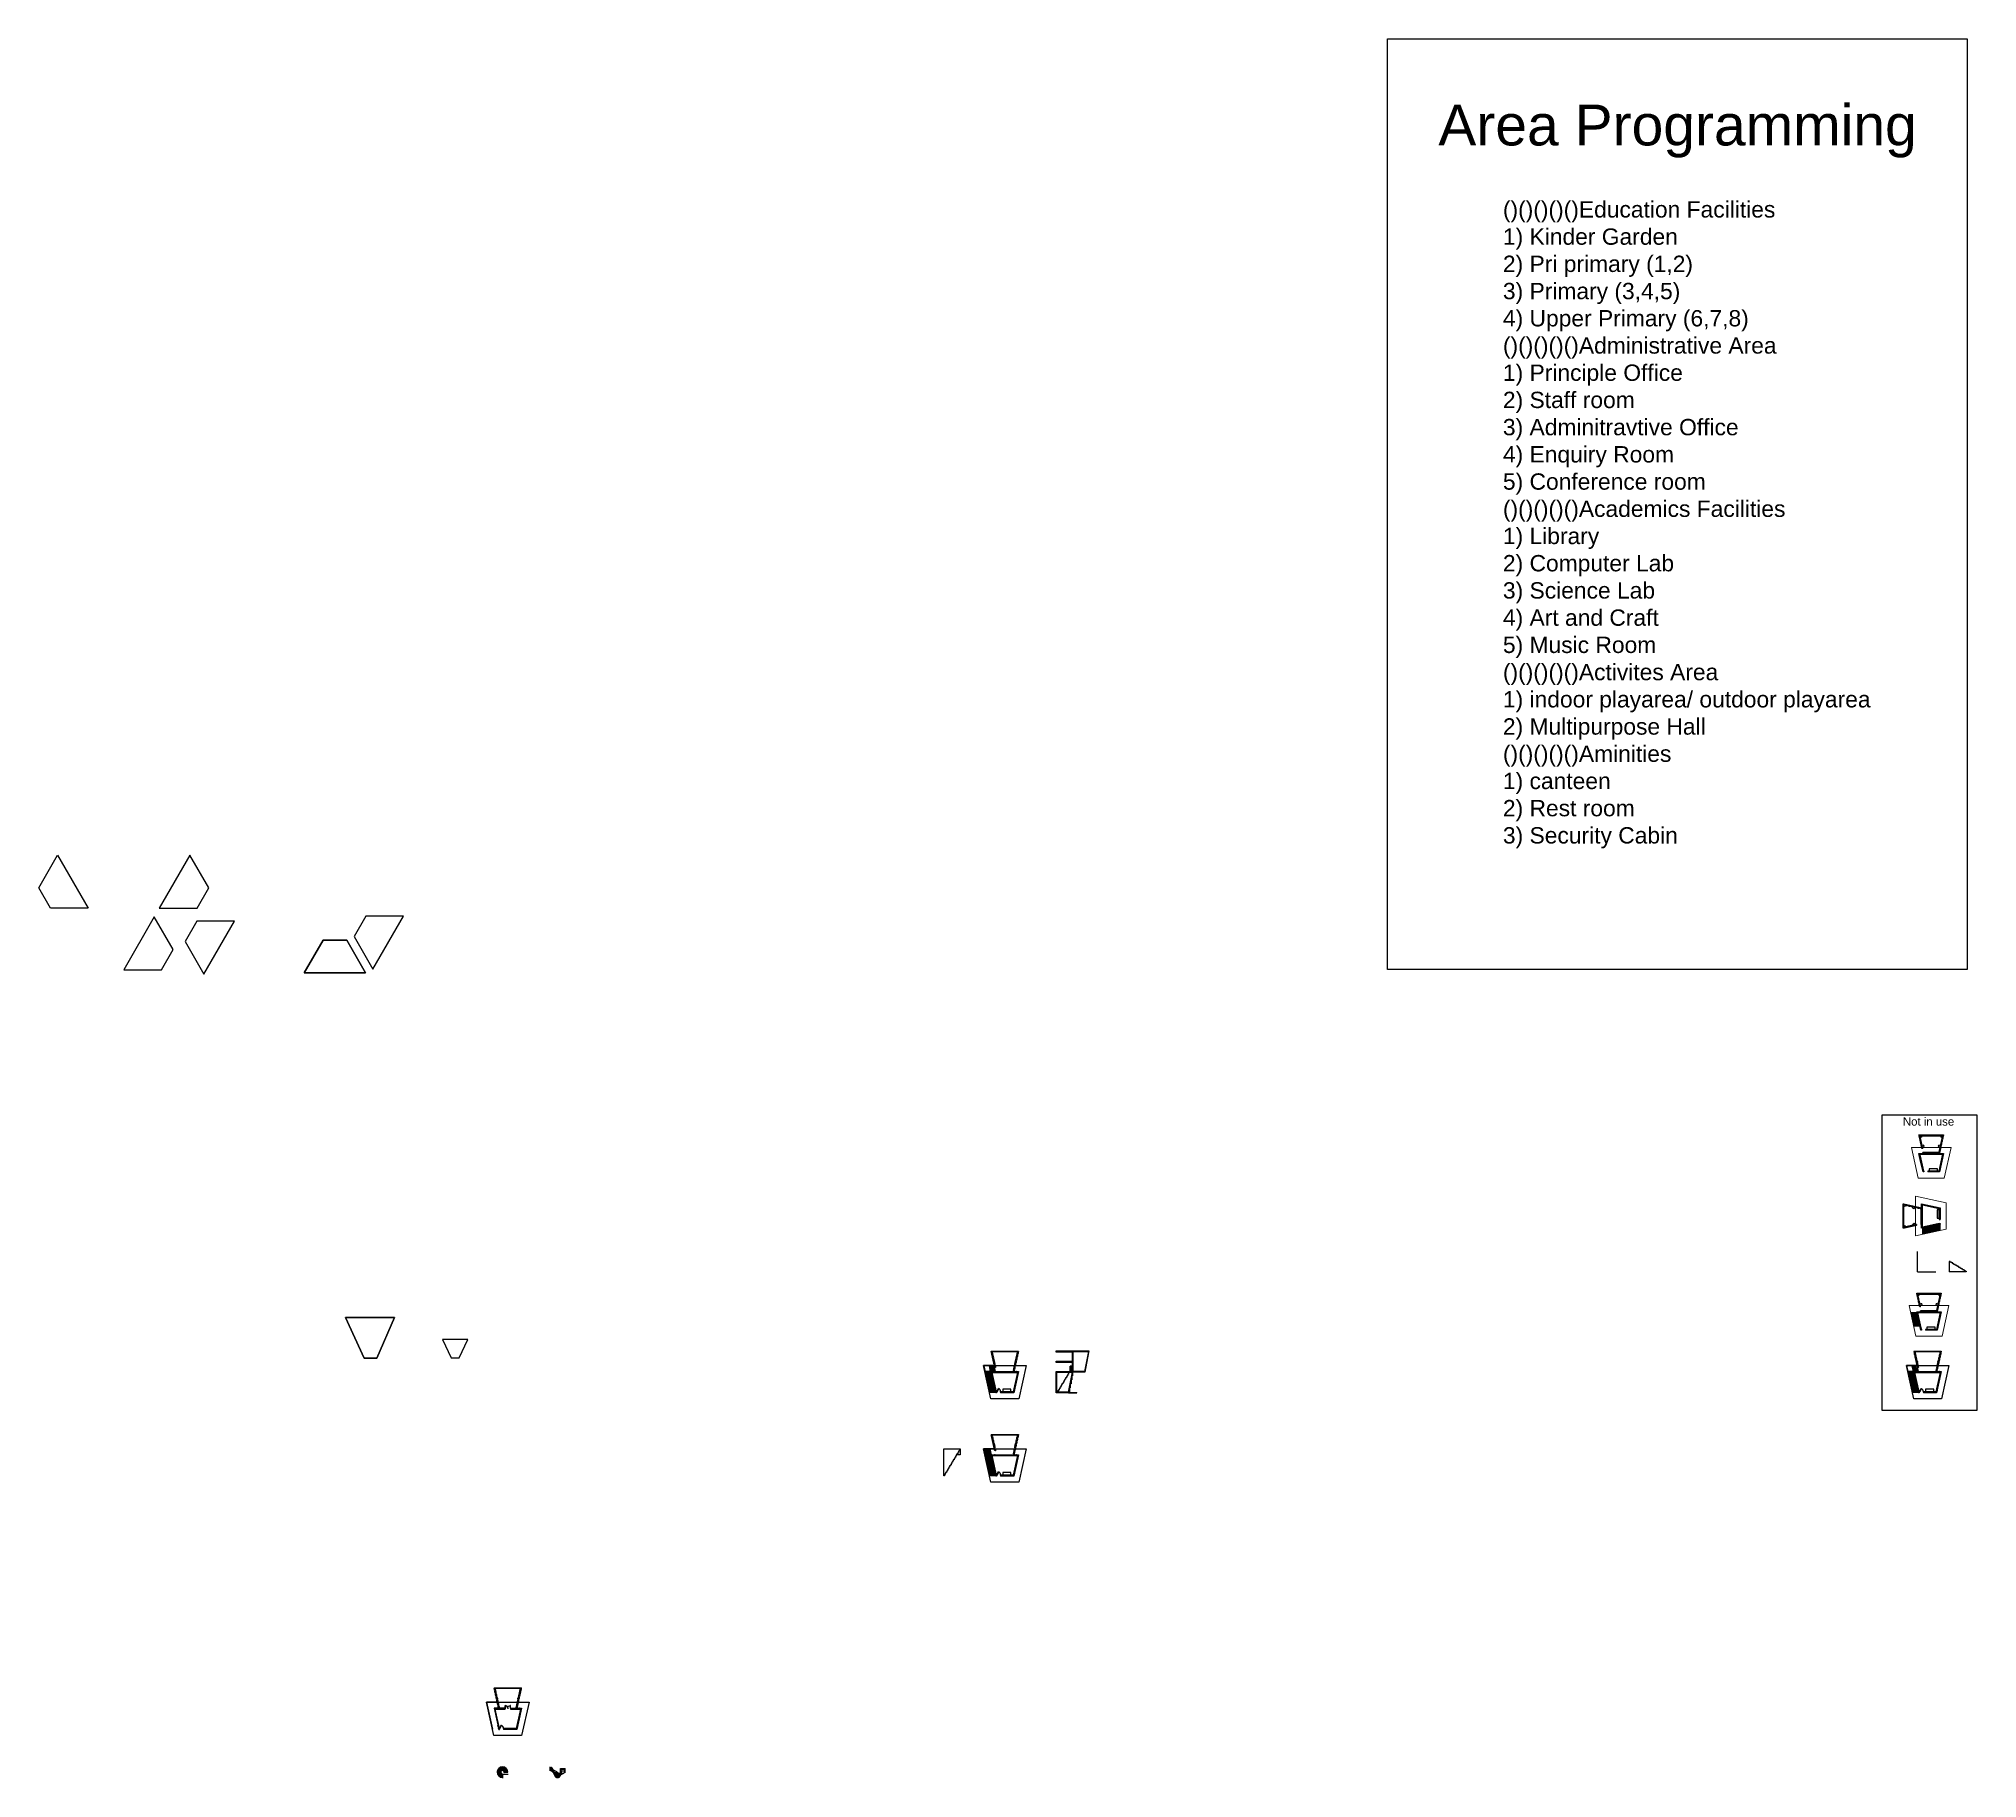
# Model space of a CAD drawing. Header units: millimetres. Extents: x -2023021 to 4454414, y -304659 to 993992.
# Drawn here: x 1987140 to 2462075, y 567816 to 993992 of the extents above; entities that cross this region are included whole.
import ezdxf

# ---------------------------------------------------------------- set-up
doc = ezdxf.new("R2010")
doc.units = ezdxf.units.MM
doc.header["$LTSCALE"] = 10
doc.header["$MEASUREMENT"] = 0
doc.linetypes.add('ACAD_ISO02W100', pattern=[15, 12, -3])
doc.linetypes.add('DASHED', pattern=[0.75, 0.5, -0.25])
doc.styles.add('HZ', font='')
doc.styles.get("Standard").update_dxf_attribs({"font": 'arial.ttf'})
doc.styles.get('HZ').set_extended_font_data('仿宋_GB2312')

# ---------------------------------------------------------------- blocks, each defined once
blk = doc.blocks.new('*U18')
for p, q in [((0, 0), (0, -6)), ((40, 0), (40, -6))]:
    blk.add_line(p, q)
blk.add_lwpolyline([(0, 0), (20, 35), (22, 34), (2, -1)], close=True)
blk.add_arc((0, 0), 40, 0, 60)
blk = doc.blocks.new('*U20')
at = {"transparency": 33554687}
for p, q in [((0, 0), (0, -6)), ((28, 0), (28, -6))]:
    blk.add_line(p, q, dxfattribs=at)
blk.add_lwpolyline([(0, 0), (0, 28), (1.75, 28), (1.75, 0)], close=True, dxfattribs=at)
blk.add_arc((0, 0), 28, 0, 90, dxfattribs=at)
blk = doc.blocks.new('A$C30176A78')
for p, q in [((-500, 1448), (-1300, 1448)), ((-500, 1418), (-1300, 1418)), ((-491, 1549), (-1263, 1756)), ((-483, 1578), (-1256, 1785)), ((-483, 1319), (-1256, 1112)), ((-475, 1290), (-1248, 1083)), ((-448, 1672), (-1141, 2072)), ((-433, 1698), (-1126, 2098)), ((-433, 1198), (-1126, 798)), ((-418, 1172), (-1111, 772)), ((-375, 1781), (-940, 2346)), ((-354, 1802), (-919, 2368)), ((-354, 1095), (-919, 529)), ((-332, 1074), (-898, 508)), ((-276, 1866), (-676, 2559)), ((-250, 1881), (-650, 2574)), ((-250, 1015), (-650, 323)), ((-224, 1000), (-624, 308)), ((-448, 1492), (-597, 1512)), ((-444, 1522), (-593, 1542)), ((-474, 1526), (-478, 1496)), ((-444, 1522), (-448, 1492)), ((-158, 1924), (-365, 2696)), ((-129, 1931), (-336, 2704)), ((-129, 966), (-336, 193)), ((-100, 958), (-307, 185)), ((-186, 1039), (-243, 900)), ((-158, 1027), (-216, 888)), ((-170, 999), (-197, 1011)), ((-158, 1027), (-186, 1039)), ((-74, 1892), (-93, 2041)), ((-77, 1922), (-48, 1926)), ((-74, 1892), (-44, 1896)), ((-44, 1896), (-63, 2045)), ((-30, 1948), (-30, 2748)), ((0, 1948), (0, 2748)), ((0, 1003), (1436, 1003)), ((0, 963), (1433, 963)), ((0, 948), (1432, 948)), ((0, 948), (0, 0)), ((0, 948), (0, 148)), ((100, 1939), (307, 2712)), ((129, 1931), (336, 2704)), ((224, 1896), (624, 2589)), ((250, 1881), (650, 2574)), ((332, 1823), (898, 2389)), ((354, 1802), (919, 2368)), ((400, 998), (400, 948)), ((400, 998), (430, 998)), ((400, 968), (430, 968)), ((410, 1634), (549, 1692)), ((421, 1607), (410, 1634)), ((418, 1724), (1111, 2124)), ((421, 1607), (560, 1664)), ((430, 998), (430, 948)), ((433, 1698), (1126, 2098)), ((449, 1618), (437, 1646)), ((474, 1607), (1248, 1814)), ((483, 1578), (1256, 1785)), ((500, 1448), (1300, 1448)), ((830, 998), (860, 998)), ((830, 998), (830, 948)), ((830, 968), (860, 968)), ((860, 998), (860, 948))]:
    blk.add_line(p, q)
blk.add_lwpolyline([(0, 963, -2.4142136), (485, 1448), (485, 1348, -1), (445, 1348), (445, 1448, 2.4142136), (0, 1003, 2.4142136)], format="xyb")
for radius in [1300, 1200, 1188, 612, 600, 500, 445]:
    blk.add_arc((0, 1448), radius, 0, 270)
at = {"style": 'HZ'}
for s, p in [('12', (-925, 1515)), ('13', (-921, 1285)), ('11', (-874, 1771)), ('14', (-850, 1078)), ('10', (-750, 1942)), ('15', (-742, 867)), ('9', (-597, 2147)), ('16', (-581, 695)), ('8', (-369, 2237)), ('17', (-368, 579)), ('18', (-160, 519)), ('7', (-142, 2284)), ('6', (82, 2294)), ('5', (316, 2261)), ('4', (516, 2143)), ('3', (684, 1981)), ('2', (827, 1785)), (' 1', (852, 1548))]:
    blk.add_text(s, height=42.5, dxfattribs=at).set_placement(p)
blk = doc.blocks.new('A$C6FCB387B')
for p, q in [((-1864, 1750), (-1763, 1750)), ((-1864, 1750), (-1754, 1750)), ((-1863, 1900), (-1687, 1900)), ((-1827, 1600), (-1763, 1600)), ((-1827, 1600), (-1763, 1600)), ((-1819, 2050), (-1531, 2050)), ((-1811, 1890), (-1811, 1950)), ((-1734, 1600), (-1175, 1600)), ((-1689, 2200), (-1321, 2200)), ((-1683, 1740), (-1175, 1740)), ((-1676, 1750), (-1175, 1750)), ((-1674, 2040), (-1674, 2100)), ((-1653, 1450), (-1167, 1450)), ((-1635, 1800), (-1171, 1800)), ((-1519, 1900), (-1135, 1900)), ((-1482, 2350), (-1052, 2350)), ((-1482, 1350), (-1142, 1350)), ((-1482, 1290), (-1482, 1350)), ((-1482, 1300), (-1123, 1300)), ((-1119, 1290), (-1482, 1290)), ((-1461, 2190), (-1461, 2250)), ((-1308, 2050), (-1057, 2050)), ((-1245, 1150), (-1035, 1150)), ((-1213, 2500), (-806, 2500)), ((-1187, 2340), (-1187, 2400)), ((-1154, 1640), (-1154, 1590)), ((-1154, 1600), (-996, 1600)), ((-1112, 1450), (-917, 1450)), ((-1063, 2200), (-949, 2200)), ((-1063, 1740), (-1063, 1800)), ((-1054, 1590), (-1054, 1650)), ((-1048, 1900), (-1038, 1900)), ((-1031, 1300), (-813, 1300)), ((-1011, 2550), (-1011, 2561)), ((-1011, 2561), (-1010, 2550)), ((-1011, 2423), (-1011, 2490)), ((-1011, 2169), (-1011, 2190)), ((-1011, 1650), (-1011, 1956)), ((-1011, 1440), (-1011, 1500)), ((-938, 1290), (-938, 1350)), ((-907, 1150), (-693, 1150)), ((-900, 2650), (-563, 2650)), ((-897, 2490), (-897, 2550)), ((-839, 1140), (-839, 1200)), ((-733, 3291), (-761, 3253)), ((-761, 2700), (-761, 3253)), ((-761, 2578), (-761, 2640)), ((-752, 1000), (-641, 1000)), ((-733, 2700), (-733, 3291)), ((-733, 3291), (-722, 3291)), ((-733, 2595), (-733, 2640)), ((-722, 2700), (-722, 3291)), ((-722, 2602), (-722, 2640)), ((-641, 1800), (-637, 1800)), ((-637, 900), (-637, 1800)), ((-637, 1800), (-607, 1762)), ((-607, 1000), (-563, 1000)), ((-593, 850), (-227, 850)), ((-534, 3600), (426, 3600)), ((-515, 3560), (-534, 3600)), ((-515, 3560), (-163, 3560)), ((-463, 700), (-153, 700)), ((-434, 900), (-434, 840)), ((-339, 550), (-153, 550)), ((-313, 690), (-313, 750)), ((-231, 400), (-153, 400)), ((-210, 540), (-210, 600)), ((-163, 2600), (-163, 3567)), ((-163, 3567), (-133, 3567)), ((-133, 2600), (-163, 2600)), ((-149, 0), (810, 0)), ((-142, 150), (-142, 990)), ((-133, 2600), (-133, 3567)), ((-133, 3560), (267, 3560)), ((-133, 2700), (267, 2700)), ((-114, 700), (87, 700)), ((-114, 550), (356, 550)), ((-114, 400), (562, 400)), ((-114, 250), (692, 250)), ((-89, 100), (737, 100)), ((-80, 240), (-80, 300)), ((-63, 150), (-63, 90)), ((267, 2600), (267, 3567)), ((267, 3567), (297, 3567)), ((297, 2600), (267, 2600)), ((297, 2600), (297, 3567)), ((297, 3560), (426, 3560)), ((297, 2700), (426, 2700))]:
    blk.add_line(p, q)
at = {"linetype": 'DASHED'}
blk.add_line((-551, 2500), (-551, 2700), dxfattribs=at)
for points in [[(-1754, 1740), (-1864, 1740), (-1864, 1800), (-1754, 1800)], [(-1863, 1950), (-1687, 1950), (-1687, 1890), (-1863, 1890)], [(-1531, 2040), (-1819, 2040), (-1819, 2100), (-1531, 2100)], [(-1689, 2190), (-1689, 2250), (-1321, 2250), (-1321, 2190)], [(-1482, 2340), (-1482, 2400), (-1052, 2400), (-1052, 2340)], [(-1213, 2550), (-806, 2550), (-806, 2490), (-1213, 2490)], [(-1112, 1500), (-917, 1500), (-917, 1440), (-1112, 1440)], [(-1031, 1290), (-1031, 1350), (-813, 1350), (-813, 1290)], [(-907, 1140), (-907, 1200), (-693, 1200), (-693, 1140)], [(-593, 840), (-593, 900), (-227, 900), (-227, 840)], [(-89, 90), (-89, 150), (737, 150), (737, 90)]]:
    blk.add_lwpolyline(points, close=True)
for points in [[(-1762, 1590), (-1827, 1590), (-1827, 1650), (-1763, 1650)], [(-1175, 1590), (-1734, 1590), (-1734, 1630)], [(-1727, 1650), (-1175, 1650)], [(-1165, 1440), (-1653, 1440), (-1653, 1500), (-1165, 1500)], [(-1453, 1950), (-1135, 1950), (-1135, 1890), (-1531, 1890)], [(-1227, 2100), (-1057, 2100), (-1057, 2040), (-1324, 2040)], [(-1028, 1140), (-1245, 1140), (-1245, 1200), (-1068, 1200)], [(-1157, 1680), (-1041, 1680), (-1041, 1890)], [(-1152, 1650), (-996, 1650), (-996, 1590), (-1154, 1590)], [(-1152, 1650), (-1007, 1650), (-1007, 1962)], [(-1103, 1800), (-1046, 1800), (-1046, 1740), (-1128, 1740)], [(-1079, 2190), (-949, 2190), (-949, 2250), (-983, 2250)], [(-1038, 1915), (-1038, 1890), (-1054, 1890)], [(-1041, 2550), (-1041, 2561), (-1011, 2561)], [(-1041, 2406), (-1041, 2490)], [(-1041, 2126), (-1041, 2190)], [(-1007, 2426), (-1007, 2490)], [(-1007, 2175), (-1007, 2190)], [(-563, 2700), (-900, 2700), (-900, 2640), (-563, 2640)], [(-641, 990), (-752, 990), (-752, 1050), (-641, 1050)], [(-607, 1762), (-607, 900), (-656, 900), (-656, 930), (-641, 930), (-641, 1800)], [(-607, 1050), (-563, 1050), (-563, 990), (-607, 990)], [(-163, 2700), (-563, 2700), (-563, 2500), (426, 2500)], [(-153, 690), (-463, 690), (-463, 750), (-153, 750)], [(-153, 540), (-339, 540), (-339, 600), (-153, 600)], [(-153, 390), (-231, 390), (-231, 450), (-153, 450)], [(-114, 718), (-114, 180), (-3, 180), (-3, 150), (-153, 150), (-153, 1031)], [(-78, 750), (87, 750), (87, 690), (-114, 690)], [(-114, 600), (356, 600), (356, 540), (-114, 540)], [(-114, 450), (562, 450), (562, 390), (-114, 390)], [(-114, 300), (692, 300), (692, 240), (-114, 240)]]:
    blk.add_lwpolyline(points)
for points in [[(-1763, 1540, -0.199212), (-1602, 1844, -0.0556622), (-1163, 2140, -0.0135386), (-563, 2500)], [(-581, 706, -0.0119505), (-1204, 989, -0.0703444), (-1602, 1240, -0.2069443), (-1763, 1540), (-1763, 1740)], [(-1754, 1800, -0.0557742), (-1722, 1890)], [(-581, 707, -0.011888), (-1198, 989, -0.0568125), (-1592, 1240, -0.2057157), (-1751, 1540, -0.0595184), (-1731, 1640)], [(-1731, 1640, -0.144429), (-1592, 1840, -0.0494374), (-1157, 2140, -0.013611), (-563, 2500)], [(-1653, 1500, -0.0623562), (-1711, 1590)], [(-1687, 1950, -0.072459), (-1602, 2040)], [(-1482, 1350, -0.0202175), (-1592, 1440)], [(-1531, 2100, -0.0173366), (-1412, 2190)], [(-1245, 1200, -0.0250775), (-1397, 1290)], [(-1321, 2250, -0.0210564), (-1163, 2340)], [(-563, 2500, 0.0159994), (-869, 2140, 0.0632544), (-1093, 1840, 0.1250956), (-1175, 1540, 36530204881955.796875)], [(-153, 270, 0.0353723), (-263, 400, 0.0342983), (-581, 706, -0.0361482), (-882, 970, -0.0626361), (-1093, 1240, -0.1250956), (-1175, 1540), (-1175, 1740, -0.060194), (-1154, 1890)], [(-1152, 1650, 0.0432133), (-1163, 1540, 0.1231422), (-1083, 1240, 0.060809), (-876, 970, 0.0352389), (-581, 706)], [(-563, 2500, 0.0159737), (-863, 2140, 0.0623661), (-1083, 1840, 0.0793299), (-1152, 1650, 0.0793299)], [(-1143, 1590, 0.0371838), (-1112, 1500)], [(-1135, 1950, -0.0394), (-1093, 2040)], [(-968, 1063, -0.0088536), (-1127, 1140, -0.0054633)], [(-1083, 1440, 0.028145), (-1031, 1350, 0.0095883)], [(-1057, 2100, -0.0183403), (-996, 2190)], [(-1052, 2400, 0.0154715), (-904, 2490)], [(-534, 3600, 0.0212147), (-819, 3223, 0.0551919), (-986, 2915, 0.1040111), (-1048, 2600, 0.0144149), (-1046, 2550, 0.0144149)], [(-761, 3236, 0.0019802), (-786, 3200, 0.055255), (-949, 2900, 0.0924906), (-1008, 2561, 0.0078771), (-1008, 2550, 0.0078771)], [(-1000, 2490, 0.0385586), (-984, 2439)], [(-987, 1290, 0.032596), (-907, 1200, 0.0112935)], [(-869, 2134, 0.0254524), (-786, 2000, 0.0111728), (-641, 1800, 0.0111728)], [(-846, 1140, 0.0144325), (-752, 1050, 0.0144325)], [(-840, 2165, 0.0276032), (-753, 2023, 0.0168845), (-532, 1725, -0.0168783), (-308, 1423, -0.0552446), (-141, 1115, -0.0956442), (-78, 800), (-78, 730)], [(-806, 2550, 0.0009924), (-660, 2640)], [(-515, 3560, 0.0153292), (-722, 3291)], [(-646, 990, 0.0007866), (-641, 986, 0.0007866)], [(-607, 1756, 0.0032077), (-563, 1700, -0.0168814), (-341, 1400, -0.055255), (-178, 1100, -0.0955766), (-118, 800), (-118, 730)], [(-607, 929, 0.0054664), (-568, 900)], [(-502, 840, -0.0074664), (-408, 750)], [(-405, 750, 0.0074245), (-500, 840, 0.0074245)], [(-256, 750, 0.0051924), (-439, 840, 0.0051924)], [(-253, 750, 0.0051531), (-438, 840, 0.0051531)], [(-348, 690, -0.0071146), (-263, 600)], [(-257, 600, 0.00707), (-344, 690, 0.00707)], [(-209, 540, -0.0184823), (-153, 470, -0.0184823)], [(-153, 480, 0.012991), (-202, 540)], [(-153, 498, 0.0006632), (-177, 510)], [(37, 600, 0.0042682), (-114, 680, 0.0042682)], [(31, 600, 0.004173), (-114, 677, 0.004173)], [(-62, 450, 0.0014592), (-114, 477, 0.0014592)], [(-94, 180, 0.008152), (-114, 213)], [(-100, 390, -0.0214228), (-49, 300)], [(-33, 300, 0.0177764), (-89, 390, 0.0177764)], [(0, 0, 0.0439625), (-43, 90, 0.0439625)], [(-17, 240, -0.0422016), (16, 150)], [(28, 150, 0.0377807), (-3, 240, 0.0377807)], [(29, 90, -0.0397206), (37, 0)], [(49, 0, 0.0358325), (41, 90, 0.0358325)], [(203, 300, 0.0207758), (50, 390, 0.0207758)], [(277, 450, 0.0193255), (138, 540, 0.0193255)], [(285, 450, 0.0192616), (145, 540, 0.0192616)], [(407, 150, 0.017231), (291, 240, 0.017231)], [(466, 300, 0.0164442), (358, 390, 0.0164442)], [(476, 300, 0.0163735), (367, 390, 0.0163735)], [(426, 2470), (426, 3023, 0.0338652), (469, 3040, 0.0431887), (479, 3047, 0.1765832), (482, 3053, 0.1765832), (479, 3058, 0.0431887), (469, 3065, 0.0338652), (426, 3083, -0.0338652), (384, 3100, -0.0431887), (374, 3107, -0.1765832), (371, 3113, -0.1765832), (374, 3118, -0.0431887), (384, 3125, -0.0338652), (426, 3143), (426, 3678)], [(556, 0, 0.0697829), (478, 90, 0.0697829)], [(584, 150, 0.0623562), (527, 240, 0.0623562)], [(596, 150, 0.0627225), (538, 240, 0.0627225)], [(625, 0, 0.053401), (608, 90, 0.053401)], [(637, 0, 0.0535984), (619, 90, 0.0535984)]]:
    blk.add_lwpolyline(points, format="xyb")
blk.add_circle((-98, 730), 20)
at = {"style": 'HZ'}
for s, p in [('13', (-1973, 1830)), ('12', (-1969, 1690)), ('11', (-1944, 1541)), ('14', (-1919, 1970)), ('15', (-1796, 2131)), ('16', (-1589, 2281)), ('17', (-1320, 2431)), ('18', (-987, 2581)), ('10', (-897, 1442)), ('9', (-802, 1294)), ('8', (-681, 1142)), ('7', (-552, 996)), ('6', (-208, 838)), ('5', (104, 686)), ('4', (373, 535)), ('3', (576, 393)), ('2', (707, 245)), (' 1', (724, 93))]:
    blk.add_text(s, height=42.5, dxfattribs=at).set_placement(p)

msp = doc.modelspace()

# ---------------------------------------------------------------- linework, layer by layer
for p, q in [((2448745, 722086), (2448540, 722086)), ((2448965, 721086), (2448760, 721086)), ((2448962, 716569), (2448962, 716354)), ((2449962, 716554), (2449962, 716354)), ((2447234, 703485), (2447234, 703280)), ((2448234, 703705), (2448234, 703501)), ((2450188, 702932), (2450188, 701395)), ((2450488, 702998), (2450488, 701462)), ((2450788, 703064), (2450788, 701528)), ((2451088, 703130), (2451088, 701594)), ((2451388, 703196), (2451388, 701660)), ((2451688, 703263), (2451688, 701726)), ((2451988, 703329), (2451988, 701793)), ((2452288, 703395), (2452288, 701859)), ((2452588, 703461), (2452588, 701925)), ((2452751, 703702), (2452966, 703702)), ((2452766, 704702), (2452966, 704702)), ((2452888, 703527), (2452888, 701991)), ((2448688, 702601), (2448688, 701064)), ((2448988, 702667), (2448988, 701131)), ((2449288, 702733), (2449288, 701197)), ((2449588, 702799), (2449588, 701263)), ((2449888, 702865), (2449888, 701329)), ((2447305, 681865), (2445769, 681865)), ((2447371, 681565), (2445835, 681565)), ((2447437, 681265), (2445901, 681265)), ((2447503, 680965), (2445967, 680965)), ((2447570, 680665), (2446034, 680665)), ((2447636, 680365), (2446100, 680365)), ((2447702, 680065), (2446166, 680065)), ((2447768, 679765), (2446232, 679765)), ((2447834, 679465), (2446298, 679465)), ((2447901, 679165), (2446365, 679165)), ((2448189, 683318), (2447984, 683318)), ((2448410, 682318), (2448205, 682318)), ((2447967, 678865), (2446431, 678865)), ((2448041, 678565), (2446497, 678565)), ((2448406, 677801), (2448406, 677587)), ((2449406, 677787), (2449406, 677587))]:
    msp.add_line(p, q)
at = {"ltscale": 100}
for p, q in [((2447434, 691893), (2447434, 696893)), ((2455176, 694413), (2455176, 691893)), ((2447434, 691893), (2451966, 691893)), ((2459376, 691893), (2455176, 691893)), ((2458476, 692433), (2458776, 692433)), ((2458776, 692433), (2458776, 692253)), ((2458776, 692253), (2459076, 692253)), ((2459076, 692253), (2459076, 692073)), ((2459076, 692073), (2459376, 692073)), ((2459376, 692073), (2459376, 691893)), ((2220487, 667426), (2219002, 667426)), ((2220553, 667126), (2219068, 667126)), ((2220619, 666826), (2219134, 666826)), ((2220685, 666526), (2219200, 666526)), ((2220751, 666226), (2219267, 666226)), ((2220818, 665926), (2219333, 665926)), ((2220884, 665626), (2219399, 665626)), ((2220950, 665326), (2219465, 665326)), ((2221016, 665026), (2219531, 665026)), ((2220361, 667426), (2220037, 668895)), ((2220664, 667445), (2220344, 668895)), ((2220971, 667445), (2220651, 668895)), ((2221279, 667445), (2220959, 668895)), ((2221586, 667445), (2221255, 668945)), ((2239904, 667445), (2239904, 668795)), ((2240252, 665445), (2240059, 665445)), ((2240059, 665445), (2240059, 664445)), ((2240084, 667445), (2240084, 668795)), ((2240444, 666445), (2240252, 666445)), ((2240252, 666445), (2240252, 665445)), ((2240264, 667445), (2240264, 668795)), ((2240444, 667470), (2240444, 668795)), ((2240444, 667320), (2240444, 666445)), ((2221082, 664726), (2219598, 664726)), ((2221149, 664426), (2219664, 664426)), ((2221215, 664126), (2219730, 664126)), ((2221281, 663826), (2219796, 663826)), ((2221347, 663526), (2219862, 663526)), ((2221413, 663226), (2219929, 663226)), ((2221480, 662926), (2219995, 662926)), ((2221546, 662626), (2220061, 662626)), ((2221612, 662326), (2220076, 662326)), ((2221630, 662245), (2221546, 662626)), ((2239444, 662295), (2241444, 662295)), ((2239444, 662245), (2241444, 662245)), ((2239867, 663445), (2239675, 663445)), ((2239675, 663445), (2239675, 662295)), ((2240059, 664445), (2239867, 664445)), ((2239867, 664445), (2239867, 663445))]:
    msp.add_line(p, q, dxfattribs=at)
at = {"ltscale": 10}
for p, q in [((2221279, 667445), (2221279, 667245)), ((2222779, 667370), (2221279, 667370)), ((2222779, 667320), (2221279, 667320)), ((2222779, 667445), (2222779, 667245)), ((2224886, 667445), (2224886, 667245)), ((2224886, 667370), (2226386, 667370)), ((2224886, 667320), (2226386, 667320)), ((2226386, 667445), (2226386, 667245)), ((2240444, 668795), (2239809, 668795)), ((2239809, 667445), (2239809, 668795)), ((2221791, 662445), (2221791, 662245)), ((2222791, 662445), (2222791, 662245)), ((2225453, 662445), (2225453, 662245)), ((2225874, 662345), (2225453, 662345)), ((2225874, 662445), (2225874, 662245))]:
    msp.add_line(p, q, dxfattribs=at)
at = {"ltscale": 100, "transparency": 33554687}
for p, q in [((2446579, 667426), (2445095, 667426)), ((2446646, 667126), (2445161, 667126)), ((2446712, 666826), (2445227, 666826)), ((2446778, 666526), (2445293, 666526)), ((2446844, 666226), (2445359, 666226)), ((2446910, 665926), (2445426, 665926)), ((2446977, 665626), (2445492, 665626)), ((2447043, 665326), (2445558, 665326)), ((2447109, 665026), (2445624, 665026)), ((2446454, 667426), (2446130, 668895)), ((2446757, 667445), (2446437, 668895)), ((2447064, 667445), (2446744, 668895)), ((2447371, 667445), (2447051, 668895)), ((2447679, 667445), (2447348, 668945)), ((2447175, 664726), (2445690, 664726)), ((2447241, 664426), (2445757, 664426)), ((2447308, 664126), (2445823, 664126)), ((2447374, 663826), (2445889, 663826)), ((2447440, 663526), (2445955, 663526)), ((2447506, 663226), (2446021, 663226)), ((2447572, 662926), (2446088, 662926)), ((2447639, 662626), (2446154, 662626)), ((2447705, 662326), (2446169, 662326)), ((2447723, 662245), (2447639, 662626)), ((2220222, 648227), (2218737, 648227)), ((2220288, 647927), (2218803, 647927)), ((2220354, 647627), (2218869, 647627)), ((2220420, 647327), (2218936, 647327)), ((2220487, 647027), (2219002, 647027)), ((2220553, 646727), (2219068, 646727)), ((2220619, 646427), (2219134, 646427)), ((2220685, 646127), (2219200, 646127)), ((2220751, 645827), (2219267, 645827)), ((2220818, 645527), (2219333, 645527)), ((2220884, 645227), (2219399, 645227)), ((2220950, 644927), (2219465, 644927)), ((2221016, 644627), (2219531, 644627)), ((2221082, 644327), (2219598, 644327)), ((2221149, 644027), (2219664, 644027)), ((2221215, 643727), (2219730, 643727)), ((2221281, 643427), (2219796, 643427)), ((2221347, 643127), (2219862, 643127)), ((2221413, 642827), (2219929, 642827)), ((2221480, 642527), (2219995, 642527)), ((2221546, 642227), (2220061, 642227)), ((2221612, 641927), (2220076, 641927)), ((2221630, 641846), (2221546, 642227)), ((2099837, 579769), (2099753, 580150))]:
    msp.add_line(p, q, dxfattribs=at)
at = {"ltscale": 10, "transparency": 33554687}
for p, q in [((2447371, 667445), (2447371, 667245)), ((2448871, 667370), (2447371, 667370)), ((2448871, 667320), (2447371, 667320)), ((2448871, 667445), (2448871, 667245)), ((2450979, 667445), (2450979, 667245)), ((2450979, 667370), (2452479, 667370)), ((2450979, 667320), (2452479, 667320)), ((2452479, 667445), (2452479, 667245)), ((2447883, 662445), (2447883, 662245)), ((2448883, 662445), (2448883, 662245)), ((2451546, 662445), (2451546, 662245)), ((2451967, 662345), (2451546, 662345)), ((2451967, 662445), (2451967, 662245)), ((2212863, 647046), (2212103, 647046)), ((2212863, 648227), (2212863, 647046)), ((2220163, 648496), (2220483, 647046)), ((2221279, 647046), (2221279, 646846)), ((2222779, 646971), (2221279, 646971)), ((2222779, 646921), (2221279, 646921)), ((2222779, 647046), (2222779, 646846)), ((2224886, 647046), (2224886, 646846)), ((2224886, 646971), (2226386, 646971)), ((2224886, 646921), (2226386, 646921)), ((2226386, 647046), (2226386, 646846)), ((2221791, 642046), (2221791, 641846)), ((2222791, 642046), (2222791, 641846)), ((2225453, 642046), (2225453, 641846)), ((2225874, 641946), (2225453, 641946)), ((2225874, 642046), (2225874, 641846)), ((2099485, 584969), (2099485, 584769)), ((2100985, 584894), (2099485, 584894)), ((2100985, 584844), (2099485, 584844)), ((2100985, 584969), (2100985, 584769)), ((2102693, 584969), (2102693, 584769)), ((2103093, 584969), (2103093, 584769)), ((2103093, 584894), (2104593, 584894)), ((2103093, 584844), (2104593, 584844)), ((2104593, 584969), (2104593, 584769)), ((2100997, 579969), (2100997, 579769)), ((2103660, 579969), (2103660, 579769)), ((2104081, 579869), (2103660, 579869)), ((2104081, 579969), (2104081, 579769))]:
    msp.add_line(p, q, dxfattribs=at)
for points in [[(2317549, 993992), (2459614, 993992), (2459614, 765954), (2317549, 765954)], [(1990022, 781007), (1987140, 785997), (1991759, 793997), (1999259, 781007)], [(2025917, 781007), (2028798, 785997), (2024179, 793997), (2016679, 781007)], [(2076525, 779007), (2067287, 779007), (2064406, 774017), (2069025, 766017)], [(2017185, 765882), (2020066, 770873), (2015447, 778873), (2007947, 765882)], [(2035123, 777814), (2025885, 777814), (2023004, 772824), (2027623, 764824)], [(2052200, 765177), (2056818, 773177), (2062581, 773177), (2067200, 765177)], [(2067200, 765177), (2062581, 773177), (2056818, 773177), (2052200, 765177)], [(2062268, 680719), (2066887, 670719), (2069984, 670719), (2074268, 680719)], [(2074268, 680719), (2069984, 670719), (2066887, 670719), (2062268, 680719)], [(2090180, 670808), (2092293, 675340), (2086067, 675340), (2088180, 670808)]]:
    msp.add_lwpolyline(points, close=True)
at = {"ltscale": 10}
for points in [[(2462075, 730278), (2438676, 730278), (2438676, 658022), (2462075, 658022)], [(2223333, 662445), (2225333, 662445), (2225333, 663145), (2223333, 663145)]]:
    msp.add_lwpolyline(points, close=True, dxfattribs=at)
at = {"lineweight": 5}
for points in [[(2447599, 714854), (2445937, 722386), (2455672, 722386), (2454010, 714854)], [(2454466, 702340), (2446934, 700678), (2446934, 710412), (2454466, 708750)], [(2447044, 676087), (2445382, 683618), (2455116, 683618), (2453454, 676087)]]:
    msp.add_lwpolyline(points, close=True, dxfattribs=at)
at = {"linetype": 'ACAD_ISO02W100'}
for points in [[(2448540, 722086), (2447805, 725417), (2453805, 725417), (2452805, 720886), (2448805, 720886), (2448760, 721086)], [(2448745, 722086), (2448053, 725217), (2453556, 725217), (2452644, 721086), (2448965, 721086)], [(2447234, 703280), (2443903, 702545), (2443903, 708545), (2448434, 707545), (2448434, 703545), (2448234, 703501)], [(2447234, 703485), (2444103, 702794), (2444103, 708296), (2448234, 707384), (2448234, 703705)], [(2447984, 683318), (2447249, 686650), (2453249, 686650), (2452249, 682118), (2448249, 682118), (2448205, 682318)], [(2448189, 683318), (2447498, 686450), (2453000, 686450), (2452088, 682318), (2448410, 682318)], [(2225874, 667445), (2226934, 672245), (2220731, 672245), (2221570, 668445), (2221365, 668445), (2220483, 672445), (2227183, 672445), (2226079, 667445), (2225874, 667445)], [(2225874, 647046), (2226934, 651846), (2220731, 651846), (2221570, 648046), (2221365, 648046), (2220483, 652046), (2227183, 652046), (2226079, 647046), (2225874, 647046)]]:
    msp.add_lwpolyline(points, dxfattribs=at)
for points in [[(2448125, 719432), (2447805, 720886), (2453805, 720886), (2452805, 716354), (2449962, 716354)], [(2448962, 716569), (2448321, 719475), (2448053, 720686), (2453556, 720686), (2452644, 716554), (2449962, 716554)], [(2448962, 716354), (2448805, 716354), (2448125, 719432)], [(2449888, 702865), (2448434, 702545), (2448434, 708545), (2452966, 707545), (2452966, 704702)], [(2452751, 703702), (2449845, 703061), (2448634, 702794), (2448634, 708296), (2452766, 707384), (2452766, 704702)], [(2452966, 703702), (2452966, 703545), (2449888, 702865)], [(2447570, 680665), (2447249, 682118), (2453249, 682118), (2452249, 677587), (2449406, 677587)], [(2448406, 677801), (2447765, 680708), (2447498, 681918), (2453000, 681918), (2452088, 677787), (2449406, 677787)], [(2448406, 677587), (2448249, 677587), (2447570, 680665)]]:
    msp.add_lwpolyline(points)
at = {"ltscale": 100}
for points in [[(2450303, 716554), (2452303, 716554), (2452303, 717092), (2450303, 717092)], [(2452766, 705043), (2452766, 707043), (2452228, 707043), (2452228, 705043)], [(2449747, 677787), (2451747, 677787), (2451747, 678324), (2449747, 678324)], [(2240420, 667320), (2239444, 662245), (2236444, 662245), (2236444, 667445), (2240444, 667445), (2240444, 672520), (2244444, 672520), (2243444, 667320)], [(2240444, 672498), (2240444, 672198), (2236444, 672198), (2236444, 672498)], [(2240444, 669985), (2240444, 669685), (2236444, 669685), (2236444, 669985)], [(2227240, 660745), (2220425, 660745), (2218615, 668945), (2229050, 668945)], [(2236569, 667320), (2240293, 667320), (2239341, 662370), (2236569, 662370)]]:
    msp.add_lwpolyline(points, close=True, dxfattribs=at)
for points in [[(2458476, 692433), (2458476, 692613), (2458176, 692613), (2458176, 692793), (2457876, 692793), (2457876, 692973), (2457576, 692973), (2457576, 693153), (2457276, 693153), (2457276, 693333), (2456976, 693333), (2456976, 693513), (2456676, 693513), (2456676, 693693), (2456376, 693693), (2456376, 693873), (2456076, 693873), (2456076, 694053), (2455776, 694053), (2455776, 694233), (2455476, 694233), (2455476, 694413), (2455176, 694413)], [(2221791, 662245), (2221630, 662245), (2220483, 667445), (2221586, 667445), (2226079, 667445), (2227183, 667445), (2226035, 662245)], [(2221791, 662445), (2220731, 667245), (2226934, 667245), (2225874, 662445), (2222791, 662445)], [(2239629, 667445), (2239629, 667126), (2239449, 667126), (2239449, 666826), (2239269, 666826), (2239269, 666526), (2239089, 666526), (2239089, 666226), (2238909, 666226), (2238909, 665926), (2238729, 665926), (2238729, 665626), (2238549, 665626), (2238549, 665326), (2238369, 665326), (2238369, 665026), (2238189, 665026), (2238189, 664726), (2238009, 664726), (2238009, 664426), (2237829, 664426), (2237829, 664126), (2237649, 664126), (2237649, 663826), (2237469, 663826), (2237469, 663526), (2237289, 663526), (2237289, 663226), (2237109, 663226), (2237109, 662926), (2236929, 662926), (2236929, 662626), (2236749, 662626), (2236749, 662326), (2236569, 662326), (2236569, 667320)], [(2226035, 662245), (2222791, 662245)]]:
    msp.add_lwpolyline(points, dxfattribs=at)
at = {"ltscale": 100, "transparency": 33554687}
for points in [[(2240569, 672395), (2244293, 672395), (2243341, 667445), (2240569, 667445)], [(2453333, 660745), (2446518, 660745), (2444708, 668945), (2455142, 668945)], [(2227240, 640346), (2220425, 640346), (2218615, 648546), (2229050, 648546)], [(2105447, 578269), (2098632, 578269), (2096822, 586469), (2107256, 586469)]]:
    msp.add_lwpolyline(points, close=True, dxfattribs=at)
at = {"linetype": 'ACAD_ISO02W100', "transparency": 33554687}
for points in [[(2451967, 667445), (2453026, 672245), (2446824, 672245), (2447663, 668445), (2447458, 668445), (2446575, 672445), (2453275, 672445), (2452172, 667445), (2451967, 667445)], [(2099793, 584969), (2098689, 589969), (2105389, 589969), (2104286, 584969), (2104081, 584969)], [(2104081, 584969), (2105140, 589769), (2098938, 589769), (2099997, 584969)]]:
    msp.add_lwpolyline(points, dxfattribs=at)
at = {"ltscale": 10}
for points in [[(2221255, 668945), (2218615, 668945), (2220076, 662326)], [(2221266, 668895), (2218678, 668895), (2220127, 662326)]]:
    msp.add_lwpolyline(points, dxfattribs=at)
at = {"ltscale": 10, "transparency": 33554687}
for points in [[(2447348, 668945), (2444708, 668945), (2446169, 662326)], [(2447359, 668895), (2444770, 668895), (2446220, 662326)], [(2221255, 648546), (2218615, 648546), (2220076, 641927)], [(2221266, 648496), (2218678, 648496), (2220127, 641927)], [(2099462, 586469), (2096822, 586469), (2098283, 579850)]]:
    msp.add_lwpolyline(points, dxfattribs=at)
at = {"ltscale": 100, "transparency": 33554687}
for points in [[(2447883, 662245), (2447723, 662245), (2446575, 667445), (2447679, 667445), (2452172, 667445), (2453275, 667445), (2452128, 662245)], [(2447883, 662445), (2446824, 667245), (2453026, 667245), (2451967, 662445), (2448883, 662445)], [(2452128, 662245), (2448883, 662245)], [(2208863, 648486), (2212863, 648496), (2212863, 648227), (2212643, 648217), (2212643, 647917), (2212463, 647917), (2212463, 647617), (2212283, 647617), (2212283, 647317), (2212103, 647317), (2212103, 647017), (2211923, 647017), (2211923, 646717), (2211743, 646717), (2211743, 646417), (2211563, 646417), (2211563, 646117), (2211383, 646117), (2211383, 645817), (2211203, 645817), (2211203, 645517), (2211023, 645517), (2211023, 645217), (2210843, 645217), (2210843, 644917), (2210663, 644917), (2210663, 644617), (2210483, 644617), (2210483, 644317), (2210303, 644317), (2210303, 644017), (2210123, 644017), (2210123, 643717), (2209943, 643717), (2209943, 643417), (2209763, 643417), (2209763, 643117), (2209583, 643117), (2209583, 642817), (2209403, 642817), (2209403, 642517), (2209223, 642517), (2209223, 642217), (2209043, 642217), (2209043, 641917), (2208863, 641917), (2208863, 648486)], [(2221791, 641846), (2221630, 641846), (2220483, 647046), (2221586, 647046), (2226079, 647046), (2227183, 647046), (2226035, 641846)], [(2221791, 642046), (2220731, 646846), (2226934, 646846), (2225874, 642046), (2222791, 642046)], [(2226035, 641846), (2222791, 641846)], [(2101426, 584969), (2099793, 584969), (2098689, 584969), (2099837, 579769), (2099997, 579769), (2099997, 579969), (2098938, 584769), (2101385, 584769), (2101385, 584969)], [(2102693, 584769), (2105140, 584769), (2104081, 579969), (2100997, 579969)], [(2102652, 584969), (2104286, 584969), (2105389, 584969), (2104242, 579769)], [(2104242, 579769), (2100997, 579769)]]:
    msp.add_lwpolyline(points, dxfattribs=at)
at = {"ltscale": 10, "transparency": 33554687}
for points in [[(2449425, 662445), (2451425, 662445), (2451425, 663145), (2449425, 663145)], [(2223333, 642046), (2225333, 642046), (2225333, 642746), (2223333, 642746)]]:
    msp.add_lwpolyline(points, close=True, dxfattribs=at)
for centre in [(2448186, 725110), (2448733, 722693), (2452876, 722693), (2453423, 725110), (2444210, 708163), (2446627, 707616), (2444210, 702926), (2446627, 703473), (2447630, 686343), (2448177, 683925), (2452321, 683925), (2452868, 686343)]:
    msp.add_circle(centre, 300)
at = {"ltscale": 100}
for centre in [(2220671, 672293), (2221213, 669834), (2226452, 669834), (2226994, 672293)]:
    msp.add_circle(centre, 151, dxfattribs=at)
at = {"ltscale": 100, "transparency": 33554687}
for centre in [(2446763, 672293), (2447306, 669834), (2452545, 669834), (2453087, 672293), (2220671, 651894), (2226994, 651894), (2221213, 649435), (2226452, 649435), (2098877, 589817), (2105201, 589817), (2099419, 587359), (2104659, 587359)]:
    msp.add_circle(centre, 151, dxfattribs=at)
at = {"ltscale": 100}
msp.add_arc((2241444, 662270), 25, 270, 90, dxfattribs=at)
for p in [(2221348, 667445), (2226646, 667445), (2221438, 663117), (2226156, 662795)]:
    msp.add_point(p)
at = {"transparency": 33554687}
for p in [(2447441, 667445), (2452739, 667445), (2447530, 663117), (2452249, 662795), (2221348, 647046), (2226646, 647046), (2221438, 642718), (2226156, 642396), (2099555, 584969), (2104853, 584969), (2099644, 580641), (2104363, 580319)]:
    msp.add_point(p, dxfattribs=at)

# ---------------------------------------------------------------- block references
at = {"xscale": 25, "yscale": 25, "zscale": 25}
msp.add_blockref('*U18', (2221791, 662442), dxfattribs=at)
at = {"transparency": 33554687}
for name, p, xscale, yscale, zscale in [('*U18', (2447883, 662442), 25, 25, 25), ('*U18', (2221791, 642043), 25, 25, 25), ('*U20', (2101385, 584969), 23.35142534340931, 23.35142534340931, 23.35142534340931), ('*U20', (2102693, 584969), -23.35142534340931, 23.35142534340931, 23.35142534340931), ('*U18', (2099997, 579967), 25, 25, 25)]:
    msp.add_blockref(name, p, dxfattribs=dict(at, xscale=xscale, yscale=yscale, zscale=zscale))
msp.add_blockref('A$C30176A78', (2100750, 567846), dxfattribs=at)
at = {"transparency": 33554687, "xscale": -1, "rotation": 270}
msp.add_blockref('A$C6FCB387B', (2112471, 569784), dxfattribs=at)

# ---------------------------------------------------------------- texts
at = {"attachment_point": 1}
for s, width, insert, char_height in [('Area Programming', 132206.67, (2330036, 977853), 10000), ('()()()()()Education Facilities\\P1) Kinder Garden\\P2) Pri primary (1,2)\\P3) Primary (3,4,5)\\P4) Upper Primary (6,7,8)\\P()()()()()Administrative Area\\P1) Principle Office\\P2) Staff room\\P3) Adminitravtive Office\\P4) Enquiry Room\\P5) Conference room\\P()()()()()Academics Facilities\\P1) Library \\P2) Computer Lab\\P3) Science Lab\\P4) Art and Craft\\P5) Music Room\\P()()()()()Activites Area\\P1) indoor playarea/ outdoor playarea\\P2) Multipurpose Hall\\P()()()()()Aminities\\P1) canteen\\P2) Rest room\\P3) Security Cabin', 343921.98, (2345866, 954192), 4000)]:
    msp.add_mtext_dynamic_manual_height_columns(s, width=width, gutter_width=1, heights=[0], dxfattribs=dict(at, insert=insert, char_height=char_height))
at = {"ltscale": 10, "insert": (2443860, 729717), "char_height": 2000, "attachment_point": 1}
msp.add_mtext_dynamic_manual_height_columns('Not in use', width=14551.21, gutter_width=1, heights=[0], dxfattribs=at)

doc.saveas('drawing.dxf')
